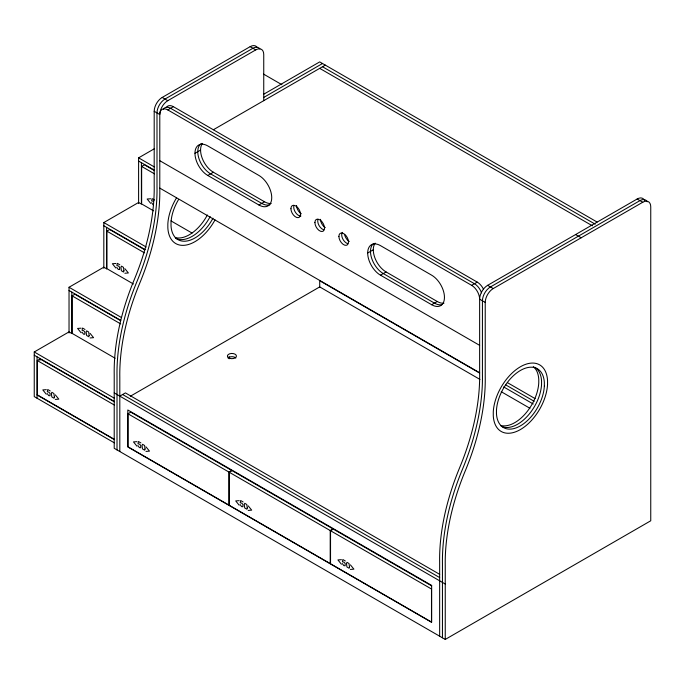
<?xml version="1.0" encoding="UTF-8"?>
<svg xmlns="http://www.w3.org/2000/svg" width="685" height="685" viewBox="0 0 685 685"><rect width="100%" height="100%" fill="white"/><g stroke="black" fill="none" stroke-linecap="round" stroke-linejoin="round"><path stroke-width="1.03" d="M439.65 636.194L439.65 562.334A183.657 106.038 -60 0 1 459.644 467.692A183.708 106.064 -60 0 0 479.389 386.066L479.5 383.814A183.708 106.064 -60 0 0 479.637 372.768L479.637 299.182A11.311 6.525 -60 0 1 487.626 285.337L637.153 199.01L642.753 202.238A11.311 6.525 -60 0 1 650.75 206.853L650.75 520.78L445.25 639.43L114.215 448.307L114.215 374.438A183.657 106.038 -60 0 1 134.2 279.797A183.708 106.064 -60 0 0 153.945 198.179L154.056 195.919A183.708 106.064 -60 0 0 154.194 184.881L154.194 111.295A11.311 6.525 -60 0 1 162.191 97.441L250.145 46.666A11.311 6.525 -60 0 1 257.269 47.59M119.806 451.535L119.806 377.666A183.657 106.038 -60 0 1 139.8 283.033A183.708 106.064 -60 0 0 159.545 201.407L159.656 199.155A183.708 106.064 -60 0 0 159.785 188.11L159.785 114.523A11.311 6.525 -60 0 1 167.782 100.678L255.745 49.894A11.311 6.525 -60 0 1 263.742 54.509L263.742 100.678M154.194 111.295L159.785 114.523A11.311 6.525 60 0 1 167.782 109.908L173.382 106.68L477.231 282.109A11.311 6.525 60 0 1 483.516 289.25M138.601 203.582L138.601 157.85L154.159 148.859M263.656 94.265L319.715 61.898L597.08 222.034M153.56 210.834L141.641 203.95L141.641 166.429L144.432 164.82L154.519 170.642M263.699 97.467L322.507 63.517M213.437 129.713L325.306 65.126M271.226 203.462A18.093 10.446 60 0 1 264.538 201.775L258.939 205.012L207.769 175.463A18.093 10.446 60 0 1 194.968 153.303L200.568 150.075M103.82 268.289L103.82 222.556L138.601 202.469L141.401 204.087L141.401 162.696M133.438 284.01L106.851 268.657L106.851 231.145L109.651 229.526L144.492 249.64M207.769 175.463L213.36 172.235L264.538 201.775M69.031 332.996L69.031 287.263L103.82 267.184L106.612 268.794M115.157 358.246L72.071 333.364L72.071 295.851L74.87 294.233L120.706 320.7M114.369 442.853L34.25 396.598L34.25 351.97L69.031 331.891L71.831 333.509L71.831 292.11M114.301 439.308L37.29 394.843L37.29 360.558L40.09 358.94L114.344 401.812M119.806 396.135L125.406 392.907L439.701 574.364M443.94 303.181A18.093 10.446 60 0 1 437.253 301.494L431.653 304.722L380.483 275.182A18.093 10.446 60 0 1 367.691 253.022L373.282 249.785M130.347 396.238L319.715 286.912L479.937 379.413M127.967 413.774L130.766 412.156L231.727 470.449L228.927 472.059L127.967 413.774L127.967 446.825L228.927 505.119L228.927 472.059M380.483 275.182L386.075 271.945L437.253 301.494M167.782 109.908L471.64 285.337L477.231 282.109M445.25 639.43L445.25 565.562A183.657 106.038 -60 0 1 465.243 470.92A183.708 106.064 -60 0 0 484.989 389.303L485.1 387.042A183.708 106.064 -60 0 0 485.228 376.005L485.228 302.419A11.311 6.525 -60 0 1 493.226 288.565L642.753 202.238M229.252 472.248L232.044 470.629L333.013 528.923L330.213 530.541L229.252 472.248L229.252 505.299L330.213 563.592L330.213 530.541M330.53 530.721L431.499 589.014L431.499 622.066L330.53 563.781L330.53 530.721L333.33 529.111L431.516 585.795M575.588 234.553L581.18 237.789M124.876 273.246L128.36 272.955L124.876 268.683M90.095 337.953L93.58 337.671L90.095 333.389M55.314 399.432L58.799 399.141L55.314 394.868M145.991 451.415L149.476 451.124L145.991 446.851M248.201 510.428L251.695 510.137L248.201 505.864M350.42 569.44L353.905 569.158L350.42 564.877M150.64 198.761L147.155 199.018L150.64 203.334M115.859 263.477L112.374 263.725L115.859 268.041M81.078 328.183L77.585 328.432L81.078 332.747M46.289 389.662L42.804 389.911L46.289 394.226M136.966 441.645L133.481 441.894L136.966 446.209M239.185 500.658L235.7 500.906L239.185 505.222M341.404 559.671L337.919 559.919L341.404 564.235M153.14 201.227L151.65 200.893L152.113 198.641L154.562 200.054M322.507 66.745L595.214 224.183M319.715 68.363L592.414 225.802M250.145 46.666L255.745 49.894M263.511 74.083L281.937 84.717M162.191 97.441L167.782 100.678M487.626 285.337L493.226 288.565M485.228 302.419L479.637 299.182A11.311 6.525 60 0 0 471.64 285.337M159.785 160.692L479.637 345.351M138.601 157.85L154.262 166.892M138.601 161.078L154.262 170.12M141.641 166.429L154.476 173.844M507.414 382.632L535.148 398.644M505.539 384.782L534.197 401.324M159.785 188.11L479.637 372.768M479.637 373.051L319.715 280.722L319.715 287.118M503.672 386.931L533.247 404.004M501.24 391.717L529.95 408.286M170.976 220.887L192.057 233.063M103.82 222.556L146.196 247.02M103.82 225.785L145.271 249.725M106.851 231.145L144.441 252.842M119.781 264.761L117.332 263.348L116.861 265.6L118.351 265.934L119.601 267.184L119.601 269.556L118.282 269.436L116.793 267.39M69.031 287.263L121.545 317.583M69.031 290.491L120.628 320.28M72.071 295.851L120.663 323.902M85 329.476L82.543 328.055L82.08 330.316L83.57 330.641L84.812 331.891L84.812 334.263L83.501 334.152L82.012 332.097M122.606 394.517L439.676 577.583M114.215 392.907L445.25 584.031M34.25 351.97L114.404 398.25M34.25 355.207L114.404 401.478M37.29 360.558L114.301 405.015M140.887 442.93L138.439 441.517L137.976 443.769L139.466 444.103L140.708 445.353L140.708 447.725L139.389 447.605L137.899 445.558M243.107 501.951L240.658 500.529L240.195 502.79L241.685 503.115L242.927 504.365L242.927 506.737L241.608 506.617L240.118 504.571M345.326 560.964L342.868 559.542L342.406 561.803L343.896 562.128L345.146 563.378L345.146 565.75L343.827 565.639L342.337 563.584M50.21 390.947L47.762 389.534L47.299 391.786L48.789 392.12L50.031 393.37L50.031 395.742L48.712 395.622L47.222 393.575M37.05 394.98L114.369 439.624M153.063 204.729L151.573 202.674M442.45 637.812L442.45 563.943A183.657 106.038 -60 0 1 462.444 469.311A183.708 106.064 -60 0 0 482.189 387.684L482.3 385.432A183.708 106.064 -60 0 0 482.428 374.387L482.428 300.801A11.311 6.525 -60 0 1 490.426 286.955L639.953 200.619A11.311 6.525 -60 0 1 646.777 201.099M229.158 356.714L229.158 358.82M117.007 449.917L117.007 376.056A183.657 106.038 -60 0 1 137 281.415A183.708 106.064 -60 0 0 156.745 199.789L156.856 197.537A183.708 106.064 -60 0 0 156.993 186.491L156.993 112.914A11.311 6.525 -60 0 1 164.982 99.06L252.945 48.275A11.311 6.525 -60 0 1 259.923 48.969M106.612 227.403L106.612 268.837M39.927 358.324L39.927 360.43M37.05 356.817L37.05 398.216M646.931 201.313A11.311 6.525 -60 0 1 647.214 201.801M637.153 199.01A11.311 6.525 -60 0 1 644.131 199.703M644.285 199.934A11.311 6.525 -60 0 1 644.542 200.44M215.022 219.894A38.446 22.194 -60 0 1 185.926 245.093A38.446 22.194 -60 0 1 167.842 227.908L167.842 223.961A38.446 22.194 -60 0 1 176.362 198.128M270.044 204.652A18.093 10.446 60 0 1 261.738 203.394L210.56 173.844A18.093 10.446 60 0 1 199.164 159.203A18.093 10.446 60 0 1 200.217 144.415M200.833 143.867A18.093 10.446 60 0 1 201.518 143.405M441.979 304.628A18.093 10.446 60 0 1 434.453 303.113L383.283 273.563A18.093 10.446 60 0 1 371.664 258.271A18.093 10.446 60 0 1 373.548 243.577M386.075 271.945A18.093 10.446 60 0 1 374.918 257.945A18.093 10.446 60 0 1 375.175 243.158M213.36 172.235A18.093 10.446 60 0 1 202.203 158.235A18.093 10.446 60 0 1 202.452 143.439M163.458 109.223A11.311 6.525 60 0 1 170.582 108.29L474.44 283.718A11.311 6.525 60 0 1 481.564 292.872M166.566 107.151A11.311 6.525 60 0 1 173.382 106.68M300.921 216.04A6.781 3.913 60 0 1 295.603 212.564A6.781 3.913 60 0 1 293.891 205.748M323.748 229.775A6.781 3.913 60 0 1 317.874 219.594M347.74 243.62A6.781 3.913 60 0 1 342.688 238.731A6.781 3.913 60 0 1 342.346 232.386M349.299 241.48A6.781 3.913 60 0 1 344.666 234.698M325.306 227.634A6.781 3.913 60 0 1 320.511 219.32M301.323 213.78A6.781 3.913 60 0 1 296.519 205.474M227.994 357.99A4.521 2.612 0 0 1 235.828 357.99M258.939 205.012A18.093 10.446 60 0 0 271.731 197.623A18.093 10.446 60 0 0 258.939 175.463L207.769 145.914A18.093 10.446 60 0 0 194.968 153.303M431.653 304.722A18.093 10.446 60 0 0 444.454 297.341A18.093 10.446 60 0 0 431.653 275.182L380.483 245.632A18.093 10.446 60 0 0 367.691 253.022M533.298 366.603A33.925 19.582 -60 0 1 538.761 379.37L538.761 382.846A33.925 19.582 -60 0 1 525.027 414.1A33.925 19.582 -60 0 1 500.718 425.479M534.754 367.271A33.925 19.582 -60 0 1 541.552 380.98L541.552 384.465A33.925 19.582 -60 0 1 526.448 417.199A33.925 19.582 -60 0 1 501.197 426.216M207.367 214.97A33.925 19.582 -60 0 1 175.274 237.584M210.167 216.58A33.925 19.582 -60 0 1 175.754 238.329M212.966 218.198A33.925 19.582 -60 0 1 187.202 240.957A33.925 19.582 -60 0 1 171.027 225.827L171.027 222.351A33.925 19.582 -60 0 1 178.554 199.558M54.38 396.983L54.004 398.225L51.82 396.966L51.366 393.515L51.863 392.317L53.875 393.481L54.38 396.983M89.161 335.504L88.785 336.746L86.61 335.487L86.147 332.037L86.653 330.846L88.656 332.002L89.161 335.504M123.942 270.798L123.565 272.039L121.391 270.781L120.937 267.33L121.433 266.131L123.446 267.296L123.942 270.798M145.057 448.966L144.681 450.208L142.497 448.949L142.043 445.498L142.54 444.3L144.552 445.464L145.057 448.966M247.268 507.979L246.9 509.22L244.716 507.962L244.262 504.511L244.759 503.312L246.771 504.477L247.268 507.979M349.487 566.992L349.11 568.233L346.935 566.974L346.473 563.524L346.978 562.334L348.99 563.49L349.487 566.992M431.653 585.41L127.804 409.99L127.804 446.92L431.653 622.348L431.653 585.41M547.546 384.465L547.546 380.526A38.446 22.194 -60 0 0 520.412 366.766A38.446 22.194 -60 0 0 493.277 411.856L493.277 415.795A38.446 22.194 -60 0 0 520.412 429.555A38.446 22.194 -60 0 0 547.546 384.465M544.352 386.075L544.352 382.598A33.925 19.582 -60 0 0 520.412 370.465A33.925 19.582 -60 0 0 496.471 410.246L496.471 413.723A33.925 19.582 -60 0 0 520.412 425.864A33.925 19.582 -60 0 0 544.352 386.075M229.655 358.324A4.521 2.612 0 0 0 236.436 356.063A4.521 2.612 0 0 0 229.655 353.802A4.521 2.612 0 0 0 229.655 358.324M290.928 208.702A6.781 3.913 60 0 0 298.121 217.659A6.781 3.913 60 0 0 298.121 208.06A6.781 3.913 60 0 0 290.928 208.702M314.912 222.548A6.781 3.913 60 0 0 322.113 231.504A6.781 3.913 60 0 0 322.113 221.906A6.781 3.913 60 0 0 314.912 222.548M338.904 236.402A6.781 3.913 60 0 0 346.096 245.35A6.781 3.913 60 0 0 346.096 235.76A6.781 3.913 60 0 0 338.904 236.402"/></g></svg>
